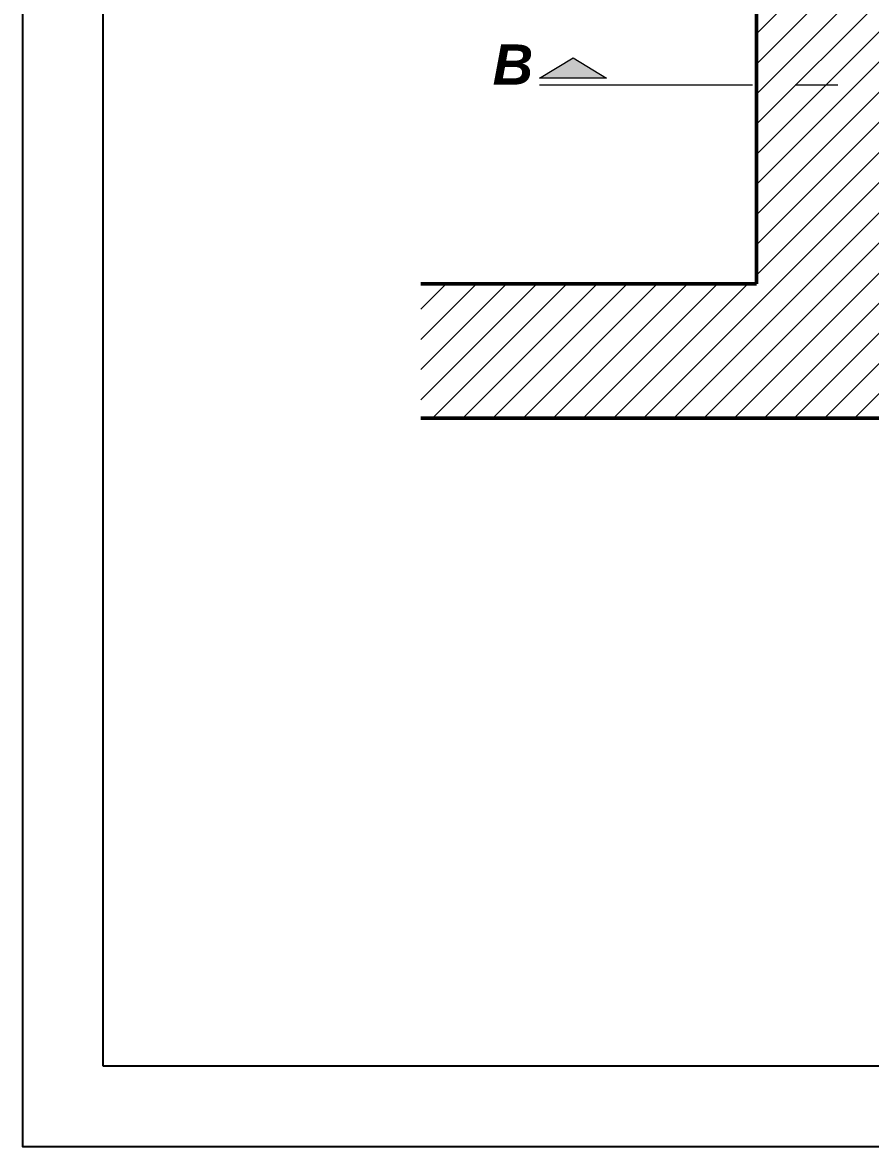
# Model space of a CAD drawing. Header units: millimetres. Extents: x 1206 to 5166, y 1455 to 2049.
# Drawn here: x 1206.3 to 1332.6, y 1455.2 to 1622.6 of the extents above; entities that cross this region are included whole.
import ezdxf

# ---------------------------------------------------------------- set-up
doc = ezdxf.new("R2010")
doc.units = ezdxf.units.MM
doc.linetypes.add('AXES', pattern=[50.8, 31.75, -6.35, 6.35, -6.35])
doc.layers.add('ABAK_A-ANNOT', color=7, linetype='Continuous')
for name, color, linetype, lineweight in [('ABAK_A-AXES', 32, 'AXES', 20), ('ABAK_A-CARTOUCHE', 7, 'Continuous', 20), ('ABAK_A-HACHURES', 253, 'Continuous', 15), ('ABAK_BC-COFFRAGE-CO', 7, 'Continuous', 50), ('ABAK_Hachures', 252, 'Continuous', 15)]:
    doc.layers.add(name, color=color, linetype=linetype, lineweight=lineweight)
doc.styles.add('ABAK_ANNO_BA', font='tahoma.ttf', dxfattribs={"height": 0.3})

# ---------------------------------------------------------------- blocks, each defined once
blk = doc.blocks.new('*U84')
at = {"layer": 'ABAK_A-ANNOT'}
for p, q in [((12, -12), (12, -581.97)), ((12, -581.97), (828, -581.97))]:
    blk.add_line(p, q, dxfattribs=at)
blk.add_lwpolyline([(840, 0), (0, 0), (0, -593.97), (840, -593.97)], close=True, dxfattribs=at)

msp = doc.modelspace()

# ---------------------------------------------------------------- hatches: boundary and pattern name
at = {"layer": 'ABAK_A-HACHURES', "true_color": 0x000000, "transparency": 33554687}
h = msp.add_hatch(color=18, dxfattribs=at)
h.dxf.hatch_style = 1
h.paths.add_polyline_path([(1293.31, 1614.32), (1288.31, 1617.32), (1283.31, 1614.32)])
at = {"layer": 'ABAK_Hachures'}
h = msp.add_hatch(dxfattribs=at)
h.set_pattern_fill('ANSI31', color=256)
h.set_pattern_definition([(45, (-24835.1735, 5158.8185), (-2.24506403, 2.24506403), [])])
h.paths.add_polyline_path([(1265.63, 1583.67), (1265.63, 1563.67), (1544.13, 1563.67), (1544.13, 1583.67), (1335.63, 1583.67), (1335.63, 1791.67), (1315.63, 1791.67), (1315.63, 1583.67)])
edge = h.paths.add_edge_path(flags=16)
edge.add_line((1525.63, 1583.67), (1544.13, 1583.67))

# ---------------------------------------------------------------- linework, layer by layer
at = {"layer": 'ABAK_A-AXES'}
for p, q in [((1283.31, 1614.32), (1288.31, 1617.32)), ((1288.31, 1617.32), (1293.31, 1614.32)), ((1293.31, 1614.32), (1283.31, 1614.32)), ((1283.31, 1613.32), (1579.65, 1613.32))]:
    msp.add_line(p, q, dxfattribs=at)
at = {"layer": 'ABAK_BC-COFFRAGE-CO'}
for p, q in [((1315.63, 1791.67), (1315.63, 1583.67)), ((1265.63, 1583.67), (1315.63, 1583.67)), ((1265.63, 1563.67), (1544.13, 1563.67))]:
    msp.add_line(p, q, dxfattribs=at)

# ---------------------------------------------------------------- block references
at = {"layer": 'ABAK_Hachures'}
msp.add_blockref('*U84', (1206.27, 2049.14), dxfattribs=at)

# ---------------------------------------------------------------- texts
at = {"layer": 'ABAK_A-CARTOUCHE', "insert": (1276.37, 1613.32), "char_height": 6, "width": 6, "attachment_point": 7, "style": 'ABAK_ANNO_BA'}
msp.add_mtext('\\pxqr;{\\fArial|b1|i1|c0|p34;B}', dxfattribs=at)

doc.saveas('drawing.dxf')
